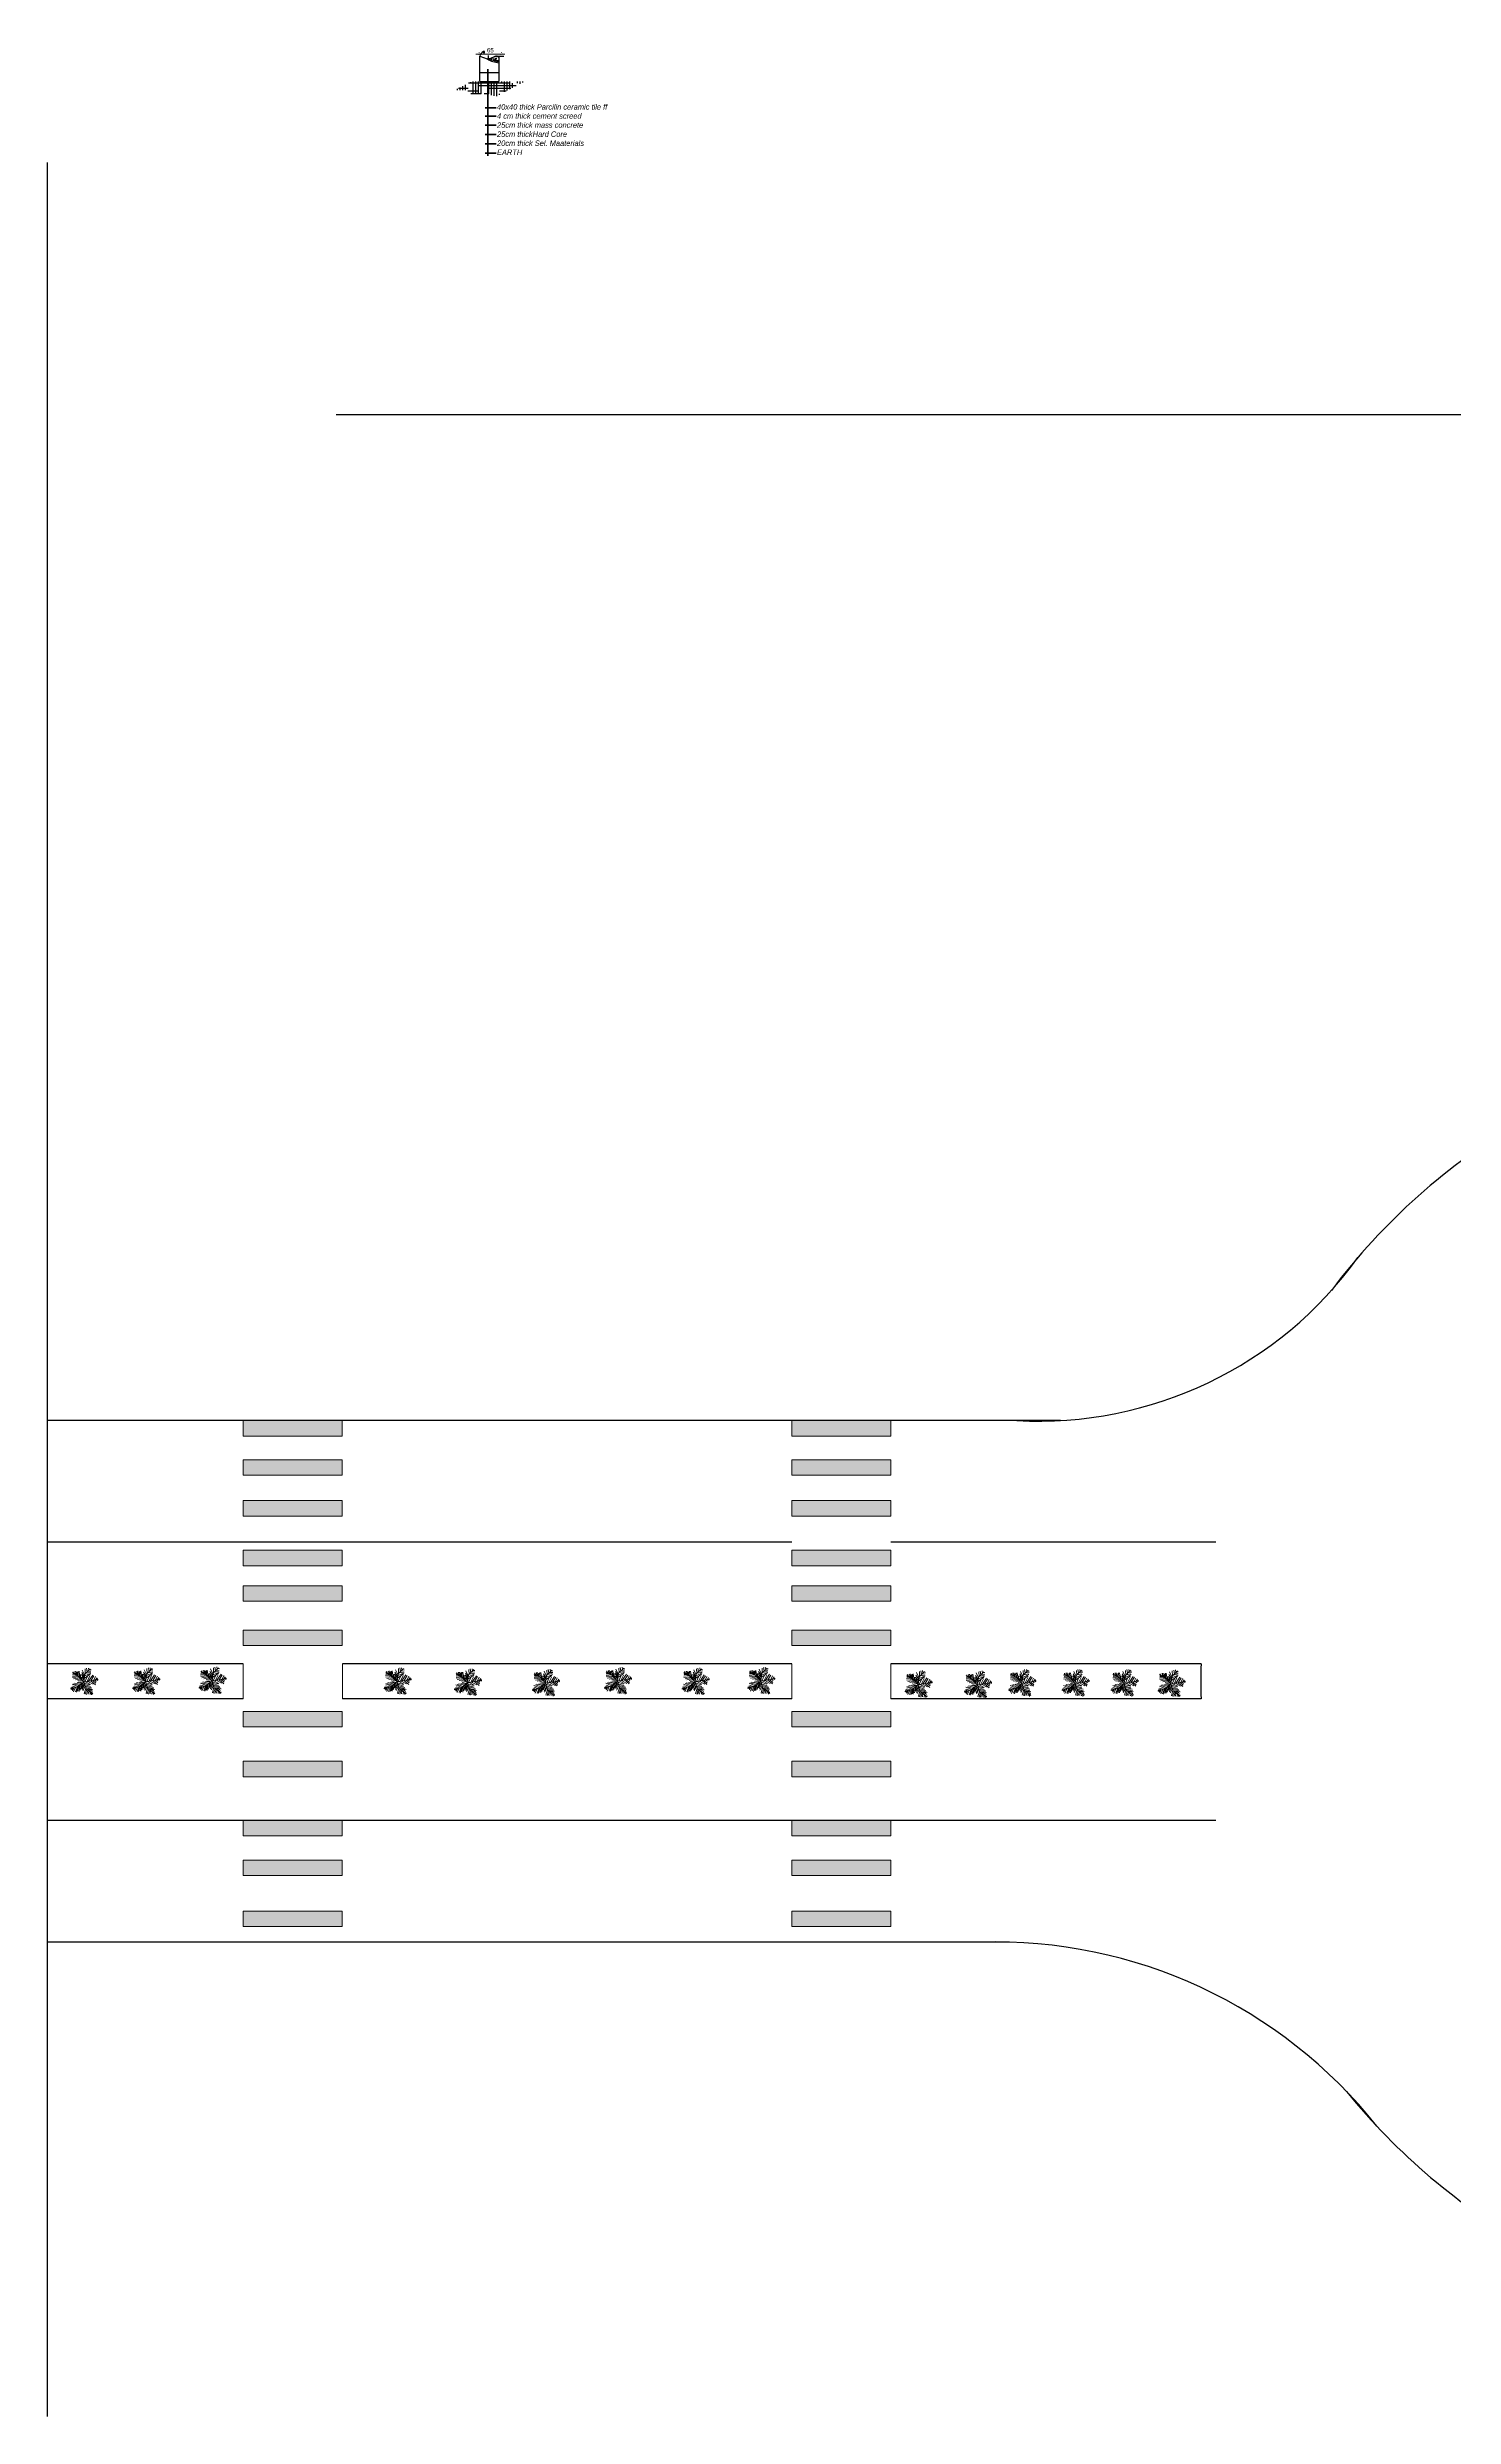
# Model space of a CAD drawing. Header units: inches. Extents: x -291016 to -124071, y 25078 to 137196.
# Drawn here: x -211397 to -207352, y 32502 to 39315 of the extents above; entities that cross this region are included whole.
import ezdxf

# ---------------------------------------------------------------- set-up
doc = ezdxf.new("R2010")
doc.units = ezdxf.units.IN
doc.header["$MEASUREMENT"] = 0
for name, color, linetype, lineweight in [('DOOR', 112, 'Continuous', 20), ('Furn', 106, 'Continuous', 9), ('text', 7, 'Continuous', 35)]:
    doc.layers.add(name, color=color, linetype=linetype, lineweight=lineweight)
doc.dimstyles.new('50PEA1', dxfattribs={"dimscale": 0, "dimtxt": 12.5, "dimasz": 5, "dimexe": 5, "dimexo": 10, "dimgap": 5, "dimtad": 1, "dimdec": 0, "dimdsep": 46, "dimtxsty": 'Standard', "dimblk1": 'ARCHTICK', "dimblk2": 'ARCHTICK', "dimsah": 1, "dimcen": 2.5, "dimdle": 10, "dimclrd": 8, "dimclre": 8, "dimclrt": 7, "dimadec": 0, "dimazin": 0, "dimtfac": 1, "dimtdec": 0, "dimtix": 1, "dimtmove": 2, "dimatfit": 3, "dimldrblk": 'ARCHTICK', "dimfxl": 1, "dimtolj": 1, "dimtzin": 0, "dimlwd": 13, "dimlwe": 13, "dimarcsym": 0})

# ---------------------------------------------------------------- blocks, each defined once
blk = doc.blocks.new('*U4')
for p, q in [((-47.498, 19.737), (-55.83, 18.344)), ((-40.615, 13.7), (-55.105, 10.913)), ((-31.5, 4.5), (-52.5, 25.5)), ((-33.37, 6.269), (-52.207, 5.34)), ((-48.585, 21.131), (-49.309, 29.026)), ((-28.299, 3.483), (-47.86, -5.805)), ((-43.513, 28.561), (-42.427, 15.558)), ((-38.442, 26.239), (-34.819, 7.663)), ((-21.416, 3.018), (-38.079, -8.128)), ((-35.544, 28.097), (-24.314, 3.947)), ((0, 0), (-31.5, 4.5)), ((-14.533, 2.09), (-30.834, 25.31)), ((-15.982, 2.09), (-30.11, -9.521)), ((-3.665, 19.273), (-27.574, 35.527)), ((-5.114, 28.097), (-24.676, 40.636)), ((-24.314, 23.917), (-2.941, 13.7)), ((0, 0), (-22.5, -19.5)), ((-7.288, 39.707), (-21.778, 46.673)), ((-6.563, 1.161), (-21.416, -8.128)), ((-20.691, 13.7), (-1.129, 4.876)), ((-8.737, 47.138), (-17.069, 52.711)), ((-10.186, 53.64), (-13.084, 55.962)), ((0, 0), (-10.5, 57)), ((-9.099, 51.782), (-6.563, 55.962)), ((-7.65, 43.423), (-2.578, 49.46)), ((-5.839, 35.992), (4.667, 48.067)), ((-5.114, 27.632), (10.463, 46.673)), ((-2.941, 16.486), (8.652, 37.85)), ((-1.129, 6.734), (9.014, 26.704)), ((0, 0), (27, 9)), ((0, 0), (18, -22.5)), ((3.942, 1.625), (11.187, 24.381)), ((6.478, 1.625), (26.04, -8.592)), ((10.101, 3.483), (17.708, 26.239)), ((11.187, 3.483), (30.749, -5.805)), ((16.259, 5.805), (23.142, 31.348)), ((18.07, 5.805), (35.096, -3.483)), ((22.055, 7.198), (27.489, 32.277)), ((24.229, 7.663), (46.688, 1.625)), ((27, 9), (48, 36)), ((27.127, 9.056), (31.112, 35.992)), ((29.662, 12.307), (48.137, 6.269)), ((31.836, 30.883), (32.561, 16.486)), ((33.285, 16.486), (48.862, 10.913)), ((35.096, 32.741), (37.27, 22.524)), ((36.183, 19.737), (48.137, 17.88)), ((38.719, 34.134), (41.979, 28.561)), ((40.53, 25.775), (48.862, 24.846)), ((43.791, 29.954), (51.036, 30.883)), ((44.153, 36.456), (45.239, 32.741)), ((-17.431, -15.094), (-42.789, -18.809)), ((-28.299, -29.026), (-42.789, -31.348)), ((-24.314, -21.596), (-42.427, -22.06)), ((-30.834, -34.135), (-42.427, -35.528)), ((-34.457, -39.708), (-40.978, -42.494)), ((-26.849, -26.24), (-40.253, -25.775)), ((-22.5, -19.5), (-37.5, -45)), ((-32.646, -36.921), (-31.921, -44.352)), ((-15.257, -12.772), (-30.11, -12.772)), ((-29.023, -30.884), (-27.936, -43.887)), ((-25.038, -23.918), (-22.865, -45.281)), ((-20.691, -18.345), (-17.793, -44.352)), ((-6.563, -5.805), (-19.967, -9.985)), ((-17.069, -15.094), (-12.721, -40.172)), ((-13.446, -11.378), (-8.737, -32.741)), ((-9.461, -8.592), (-6.201, -23.453)), ((-4.752, -3.483), (-3.665, -14.629)), ((2.493, -3.019), (-1.491, -20.202)), ((1.769, -2.555), (24.229, -9.521)), ((5.029, -6.27), (2.131, -25.775)), ((9.014, -11.378), (3.58, -35.992)), ((14.085, -16.951), (6.478, -40.172)), ((7.565, -9.056), (32.198, -14.629)), ((18.07, -22.524), (8.289, -45.745)), ((12.274, -15.094), (36.907, -18.809)), ((20.244, -30.419), (15.897, -44.816)), ((16.259, -19.738), (36.183, -22.989)), ((18, -22.5), (27, -52.5)), ((18.433, -22.524), (40.53, -29.026)), ((19.157, -25.311), (38.719, -33.206)), ((22.78, -37.85), (19.519, -48.532)), ((21.331, -32.741), (39.081, -40.636)), ((22.78, -38.314), (34.372, -44.816)), ((24.591, -45.745), (23.142, -50.854)), ((24.591, -43.423), (30.749, -47.603)), ((26.764, -49.925), (28.213, -50.854))]:
    blk.add_line(p, q)
blk = doc.blocks.new('_ArchTick')
at = {"color": 0, "const_width": 0.15}
blk.add_lwpolyline([(-0.5, -0.5), (0.5, 0.5)], dxfattribs=at)
blk = doc.blocks.new('*D434')
at = {"color": 8, "lineweight": 13, "transparency": 16777216}
for p, q in [((-210164.7, 39296), (-210081, 39296)), ((-210154.7, 39299.9), (-210154.7, 39301)), ((-210091, 39299.9), (-210091, 39301))]:
    blk.add_line(p, q, dxfattribs=at)
at = {"layer": 'Defpoints', "color": 0, "transparency": 16777216}
for p in [(-210154.7, 39289.9), (-210091, 39296), (-210091, 39289.9)]:
    blk.add_point(p, dxfattribs=at)
at = {"color": 8, "lineweight": 13, "transparency": 16777216, "xscale": 5, "yscale": 5, "zscale": 5, "rotation": 180}
blk.add_blockref('_ArchTick', (-210154.7, 39296), dxfattribs=at)
at = {"color": 8, "lineweight": 13, "transparency": 16777216, "xscale": 5, "yscale": 5, "zscale": 5}
blk.add_blockref('_ArchTick', (-210091, 39296), dxfattribs=at)
at = {"color": 7, "transparency": 16777216, "insert": (-210122.9, 39307.2), "char_height": 12.5, "attachment_point": 5}
blk.add_mtext('\\A1;65', dxfattribs=at)

msp = doc.modelspace()

# ---------------------------------------------------------------- hatches: boundary and pattern name
h = msp.add_hatch()
h.set_pattern_fill('AR-CONC', color=3, scale=2, style=0)
h.set_pattern_definition([(130, (-200727.453, 1213), (-14.3452037, -1.2550427), [1.5, -16.5]), (185, (-200727.453, 1213), (2.7750267, 15.0438427), [1.2, -13.2]), (79.5486, (-200728.649, 1212.895), (-11.5701876, 13.788791), [1.274804, -14.022842]), (133.8158, (-200727.453, 1217), (-21.344821, -3.31038), [2.25, -24.75]), (83.3644, (-200729.232, 1216.724), (-18.693254, 19.482357), [1.912206, -21.03426]), (188.8158, (-200727.453, 1217), (-18.693239, 19.482372), [1.8, -19.8]), (159, (-200729.453, 1216), (-11.938141, -8.0523778), [1.5, -16.5]), (214, (-200729.453, 1216), (-4.8663066, 14.503001), [1.2, -13.2]), (108.5486, (-200730.448, 1215.329), (-16.8044526, 6.45061), [1.274804, -14.022842]), (142.5, (-200727.4533, 1213), (-0.2431971, 6.6578771), [0, -13.04, 0, -13.4, 0, -13.25]), (172.5, (-200727.453, 1213), (-5.2613907, 7.8882342), [0, -7.64, 0, -12.74, 0, -5.05]), (212.5, (-200722.9933, 1213), (-10.6764487, -0.4510974), [0, -5, 0, -15.6, 0, -20.7]), (222.5, (-200720.993, 1213), (-11.6637234, 2.0020996), [0, -6.5, 0, -10.36, 0, -14.7])])
h.paths.add_polyline_path([(-210108.5, 39289.8981), (-210098.5, 39289.8981), (-210098.5, 39275, -0.104762912), (-210124.7323, 39282.5488, 0.007341403), (-210123.9663, 39282.6201)])
h = msp.add_hatch()
h.set_pattern_fill('HOUND', color=3, scale=120, style=0)
h.set_pattern_definition([(180, (-205326.976, -1797.7814), (-30, 7.5), [120, -60]), (90, (-205326.976, -1797.7814), (7.5, -30), [120, -60])])
h.paths.add_polyline_path([(-210176.5209, 39217.1744), (-210022.476, 39217.7186), (-210063.976, 39197.2186), (-210104.976, 39174.7186), (-210142.976, 39182.7186), (-210176.476, 39180.2186), (-210190.976, 39192.7186), (-210223.476, 39192.7186)])
at = {"layer": 'DOOR', "linetype": 'Continuous', "ltscale": 0.2}
for points in [[(-210549, 35366.6158), (-210834, 35366.6158), (-210834, 35322), (-210549, 35322)], [(-208971, 35366.6158), (-209256, 35366.6158), (-209256, 35322), (-208971, 35322)], [(-210549, 35254), (-210834, 35254), (-210834, 35209.3842), (-210549, 35209.3842)], [(-208971, 35254), (-209256, 35254), (-209256, 35209.3842), (-208971, 35209.3842)], [(-210549, 35136.5), (-210834, 35136.5), (-210834, 35091.8842), (-210549, 35091.8842)], [(-208971, 35136.5), (-209256, 35136.5), (-209256, 35091.8842), (-208971, 35091.8842)], [(-210549, 34993.5), (-210834, 34993.5), (-210834, 34948.8842), (-210549, 34948.8842)], [(-208971, 34993.5), (-209256, 34993.5), (-209256, 34948.8842), (-208971, 34948.8842)], [(-210549, 34891.5), (-210834, 34891.5), (-210834, 34846.8842), (-210549, 34846.8842)], [(-208971, 34891.5), (-209256, 34891.5), (-209256, 34846.8842), (-208971, 34846.8842)], [(-210549, 34764), (-210834, 34764), (-210834, 34719.3842), (-210549, 34719.3842)], [(-208971, 34764), (-209256, 34764), (-209256, 34719.3842), (-208971, 34719.3842)], [(-210549, 34530), (-210834, 34530), (-210834, 34485.3842), (-210549, 34485.3842)], [(-208971, 34530), (-209256, 34530), (-209256, 34485.3842), (-208971, 34485.3842)], [(-210549, 34387), (-210834, 34387), (-210834, 34342.3842), (-210549, 34342.3842)], [(-208971, 34387), (-209256, 34387), (-209256, 34342.3842), (-208971, 34342.3842)], [(-210549, 34216.6158), (-210834, 34216.6158), (-210834, 34172), (-210549, 34172)], [(-208971, 34216.6158), (-209256, 34216.6158), (-209256, 34172), (-208971, 34172)], [(-210549, 34102.5), (-210834, 34102.5), (-210834, 34057.8842), (-210549, 34057.8842)], [(-208971, 34102.5), (-209256, 34102.5), (-209256, 34057.8842), (-208971, 34057.8842)], [(-210549, 33956), (-210834, 33956), (-210834, 33911.3842), (-210549, 33911.3842)], [(-208971, 33956), (-209256, 33956), (-209256, 33911.3842), (-208971, 33911.3842)]]:
    msp.add_hatch(color=2, dxfattribs=at).paths.add_polyline_path(points)

# ---------------------------------------------------------------- linework, layer by layer
at = {"color": 3}
for p, q in [((-210153, 39289.8981), (-210132.4675, 39282.2574)), ((-210127.9111, 39283.5434), (-210127.9111, 39292.5)), ((-210108.5, 39289.8981), (-210123.9663, 39282.6201)), ((-210108.5, 39289.8981), (-210083.9533, 39289.8981)), ((-210098.5, 39289.8981), (-210098.5, 39217.3761)), ((-210153, 39243.5), (-210098.5, 39243.5)), ((-210153, 39217.3761), (-210098.5, 39217.3761))]:
    msp.add_line(p, q, dxfattribs=at)
for p, q in [((-211397, 32502.051), (-211397, 38984.1027)), ((-210566.3297, 38259.5), (-201852.712, 38259.5))]:
    msp.add_line(p, q)
at = {"color": 1}
for p, q in [((-208483.4866, 35366.6158), (-211397, 35366.6158)), ((-209256, 35016.6158), (-211397, 35016.6158)), ((-208036.1951, 35016.6158), (-208971, 35016.6158)), ((-210833.5, 34666.6158), (-211397, 34666.6158)), ((-209256, 34666.6158), (-210548, 34666.6158)), ((-208078.8091, 34666.6158), (-208971, 34666.6158)), ((-210833.5, 34566.6158), (-211397, 34566.6158)), ((-209256, 34566.6158), (-210548, 34566.6158)), ((-208078.8091, 34566.6158), (-208971, 34566.6158)), ((-208036.1951, 34216.6158), (-211397, 34216.6158)), ((-208629.3313, 33866.6158), (-211397, 33866.6158))]:
    msp.add_line(p, q, dxfattribs=at)
at = {"color": 3}
msp.add_lwpolyline([(-210153, 39217.3761), (-210153, 39289.8981)], dxfattribs=at)
msp.add_lwpolyline([(-210142.5972, 39299.5247), (-210139.729, 39299.5247), (-210139.729, 39303.1482), (-210142.5972, 39303.1482)], close=True)
for centre, radius, start, end in [((-210136.39, 39287.566), 16.7729, 111.719992, 172.00771307), ((-206209.5209, 34616.6158), 1869.9568, 120.44240398, 143.04099786), ((-206209.5209, 34616.6158), 1869.9568, 178.46780932, 181.53219068), ((-206209.5209, 34616.6158), 1869.9568, 219.1166774, 240.32425981)]:
    msp.add_arc(centre, radius, start, end)
for centre, radius, start, end in [((-210130.278, 39319.5492), 37.3561, 266.63985644, 268.95583005), ((-210127.6458, 39278.8145), 4.7364, 52.03903957, 134.38498327), ((-210128.0986, 39286.8015), 5.4238, 238.17359307, 308.36422732), ((-210094.0485, 39339.5894), 68.2348, 237.25300471, 266.25948979), ((-210126.7779, 39308.6675), 26.1987, 274.47837149, 276.16086694), ((-210093.7998, 39340.6864), 65.8544, 241.98456187, 265.90718823), ((-208545.9934, 36496.1722), 1131.2846, 266.832627, 324.25357732), ((-208670.9158, 32465.592), 1401.6409, 38.43674127, 91.70012368)]:
    msp.add_arc(centre, radius, start, end, dxfattribs=at)
at = {"layer": 'DOOR', "color": 2, "linetype": 'Continuous', "ltscale": 0.2}
for p, q in [((-209256, 34666.6158), (-209256, 34566.6158)), ((-208971, 34666.6158), (-208971, 34566.6158))]:
    msp.add_line(p, q, dxfattribs=at)
for points in [[(-210834, 35366.6158), (-210549, 35366.6158), (-210549, 35322), (-210834, 35322)], [(-209256, 35366.6158), (-208971, 35366.6158), (-208971, 35322), (-209256, 35322)], [(-210834, 35254), (-210549, 35254), (-210549, 35209.3842), (-210834, 35209.3842)], [(-209256, 35254), (-208971, 35254), (-208971, 35209.3842), (-209256, 35209.3842)], [(-210834, 35136.5), (-210549, 35136.5), (-210549, 35091.8842), (-210834, 35091.8842)], [(-209256, 35136.5), (-208971, 35136.5), (-208971, 35091.8842), (-209256, 35091.8842)], [(-210834, 34993.5), (-210549, 34993.5), (-210549, 34948.8842), (-210834, 34948.8842)], [(-209256, 34993.5), (-208971, 34993.5), (-208971, 34948.8842), (-209256, 34948.8842)], [(-210834, 34891.5), (-210549, 34891.5), (-210549, 34846.8842), (-210834, 34846.8842)], [(-209256, 34891.5), (-208971, 34891.5), (-208971, 34846.8842), (-209256, 34846.8842)], [(-210834, 34764), (-210549, 34764), (-210549, 34719.3842), (-210834, 34719.3842)], [(-209256, 34764), (-208971, 34764), (-208971, 34719.3842), (-209256, 34719.3842)], [(-210834, 34530), (-210549, 34530), (-210549, 34485.3842), (-210834, 34485.3842)], [(-209256, 34530), (-208971, 34530), (-208971, 34485.3842), (-209256, 34485.3842)], [(-210834, 34387), (-210549, 34387), (-210549, 34342.3842), (-210834, 34342.3842)], [(-209256, 34387), (-208971, 34387), (-208971, 34342.3842), (-209256, 34342.3842)], [(-210834, 34216.6158), (-210549, 34216.6158), (-210549, 34172), (-210834, 34172)], [(-209256, 34216.6158), (-208971, 34216.6158), (-208971, 34172), (-209256, 34172)], [(-210834, 34102.5), (-210549, 34102.5), (-210549, 34057.8842), (-210834, 34057.8842)], [(-209256, 34102.5), (-208971, 34102.5), (-208971, 34057.8842), (-209256, 34057.8842)], [(-210834, 33956), (-210549, 33956), (-210549, 33911.3842), (-210834, 33911.3842)], [(-209256, 33956), (-208971, 33956), (-208971, 33911.3842), (-209256, 33911.3842)]]:
    msp.add_lwpolyline(points, close=True, dxfattribs=at)
for points in [[(-210833.5, 34566.6158), (-210833.5, 34666.6158)], [(-210548, 34666.6158), (-210548, 34566.6158)]]:
    msp.add_lwpolyline(points, dxfattribs=at)
at = {"layer": 'text'}
for p, q in [((-210130, 39003.8741), (-210130, 39253)), ((-210137.9067, 39141.5), (-210106.564, 39141.5)), ((-210137.9067, 39117.3423), (-210106.564, 39117.3423)), ((-210137.9067, 39091.7756), (-210106.564, 39091.7756)), ((-210137.9067, 39065.1192), (-210106.564, 39065.1192)), ((-210137.9067, 39038.2733), (-210106.564, 39038.2733)), ((-210137.9067, 39011.4275), (-210106.564, 39011.4275))]:
    msp.add_line(p, q, dxfattribs=at)

# ---------------------------------------------------------------- block references
at = {"layer": 'Furn', "ltscale": 0.2, "xscale": 0.7250000000931323, "yscale": 0.7250000000931323, "zscale": 0.725, "rotation": 270}
for p in [(-211292.394, 34614.3429), (-211114.394, 34615.3429), (-210923.394, 34617.3429), (-210391.394, 34615.3429), (-210188.894, 34612.3429), (-209964.394, 34610.8429), (-209757.394, 34616.8429), (-209533.894, 34614.8429), (-209345.394, 34616.8429), (-208892.894, 34606.8429), (-208721.894, 34605.8429), (-208594.394, 34610.3429), (-208440.894, 34610.3429), (-208299.894, 34610.3429), (-208165.394, 34608.8429)]:
    msp.add_blockref('*U4', p, dxfattribs=at)

# ---------------------------------------------------------------- texts
at = {"insert": (-210103.7619, 39204.2203), "char_height": 15.646163, "width": 748.316255, "attachment_point": 1}
msp.add_mtext('{\\fArial Narrow|b0|i1|c0|p34;\\P \\P40x40 thick Parcilin ceramic tile ff\\P4 cm thick cement screed \\P25cm thick mass concrete\\P25cm thickHard Core \\P20cm thick Sel. Maaterials\\PEARTH}', dxfattribs=at)

# ---------------------------------------------------------------- dimensions: what is measured, and where the dimension line sits
at = {"color": 3}
dim = msp.add_linear_dim(base=(-210090.9954, 39296), p1=(-210154.7326, 39289.8981), p2=(-210090.9954, 39289.8981), angle=180, text='65', dimstyle='50PEA1', override={"dimscale": 1}, dxfattribs=at)
dim.commit()
dim.dimension.update_dxf_attribs({"geometry": '*D434', "text_midpoint": (-210122.864, 39307.25)})

doc.saveas('drawing.dxf')
